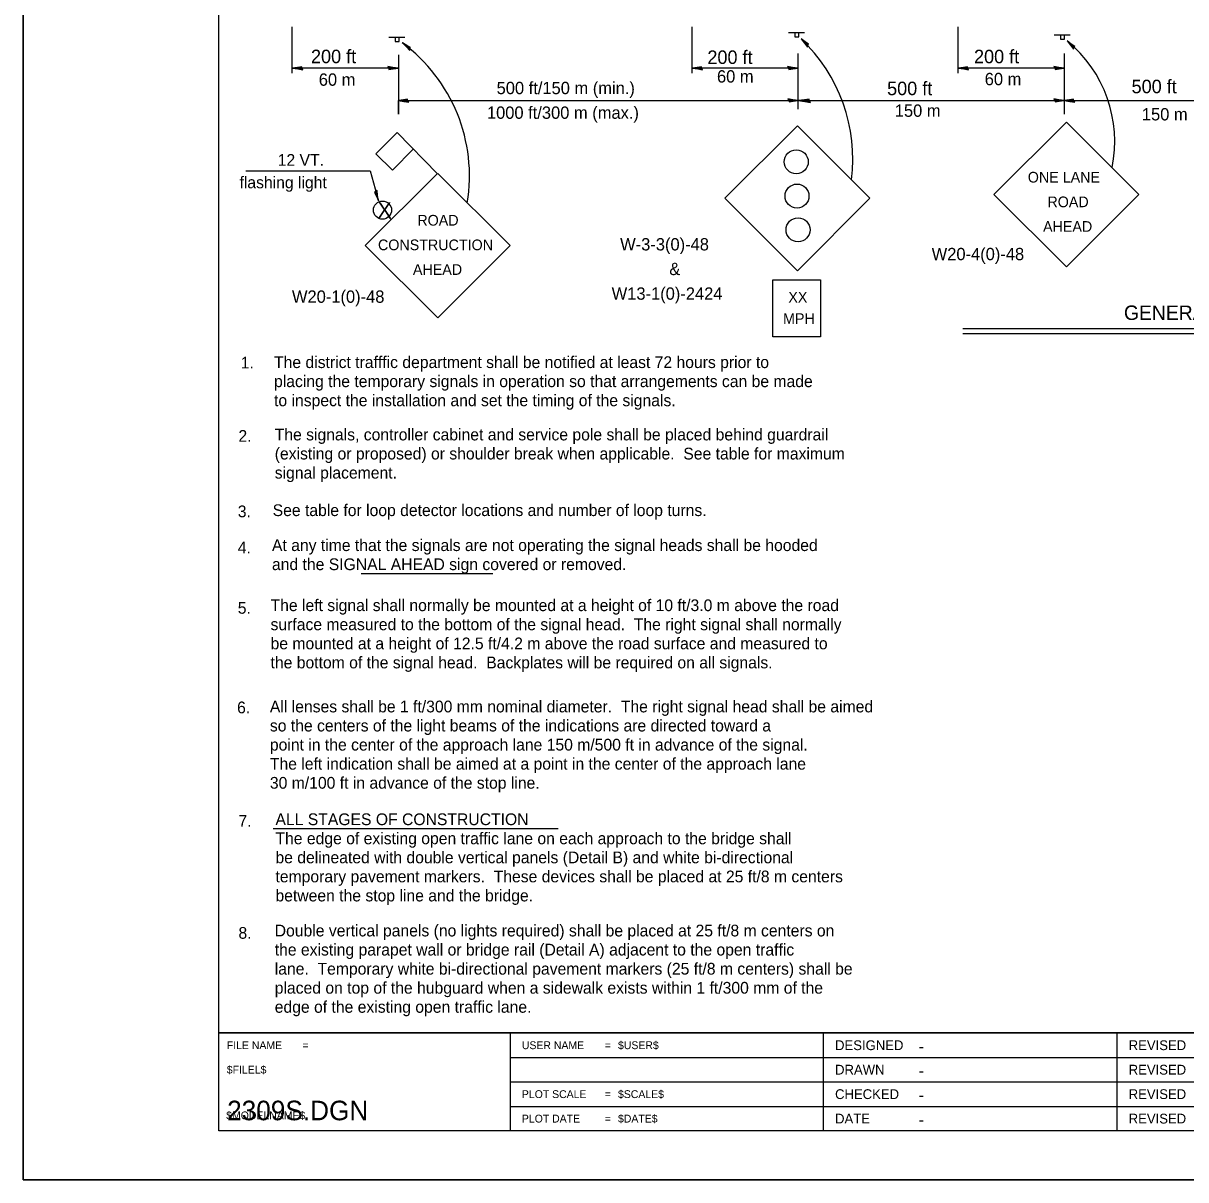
# Model space of a CAD drawing. Extents: x 1577055 to 1577735, y 1509071 to 1509511.
# Drawn here: x 1577055 to 1577292.5, y 1509071.5 to 1509307.9 of the extents above; entities that cross this region are included whole.
import ezdxf

# ---------------------------------------------------------------- set-up
doc = ezdxf.new("R2010")
doc.units = 0
for name, color, linetype in [('Design_PR_Roadway Dimensions', 7, 'Continuous'), ('Level 48', 7, 'Continuous'), ('Sheets_50 Reference Boundary', 7, 'Continuous'), ('Sheets_General Details', 7, 'Continuous'), ('Sheets_Printer Plotting Border', 7, 'Continuous'), ('Stage_Construction Traffic Control', 7, 'Continuous'), ('Topo_Advertising Sign', 7, 'Continuous')]:
    doc.layers.add(name, color=color, linetype=linetype)

msp = doc.modelspace()

# ---------------------------------------------------------------- linework, layer by layer
at = {"layer": 'Design_PR_Roadway Dimensions'}
for p, q in [((1577109.93, 1509297.72), (1577109.93, 1509307.14)), ((1577191.65, 1509297.72), (1577191.65, 1509307.14)), ((1577246, 1509297.72), (1577246, 1509307.14)), ((1577131.63, 1509301.46), (1577131.63, 1509289.29)), ((1577213.35, 1509290.31), (1577213.35, 1509301.73)), ((1577267.7, 1509301.73), (1577267.7, 1509289.29)), ((1577131.63, 1509298.72), (1577109.93, 1509298.72)), ((1577213.35, 1509298.72), (1577191.65, 1509298.72)), ((1577267.7, 1509298.72), (1577246, 1509298.72)), ((1577131.63, 1509289.29), (1577131.63, 1509292.1)), ((1577131.63, 1509292.1), (1577213.35, 1509292.1)), ((1577213.35, 1509292.1), (1577267.7, 1509292.1)), ((1577267.7, 1509292.1), (1577309.39, 1509292.1)), ((1577100.48, 1509277.72), (1577125.83, 1509277.72)), ((1577125.83, 1509277.72), (1577127.55, 1509271.58))]:
    msp.add_line(p, q, dxfattribs=at)
for points in [[(1577215.31, 1509303.37), (1577215.46, 1509303.63), (1577214.77, 1509304.1), (1577213.91, 1509304.74), (1577214.62, 1509303.84), (1577215.23, 1509303.03), (1577215.31, 1509303.37), (1577215.38, 1509303.57), (1577214.42, 1509304.24), (1577215.19, 1509303.21), (1577215.22, 1509303.52), (1577214.81, 1509303.86), (1577215.13, 1509303.46)], [(1577269.66, 1509302.92), (1577269.82, 1509303.18), (1577269.13, 1509303.66), (1577268.26, 1509304.29), (1577268.98, 1509303.4), (1577269.58, 1509302.59), (1577269.66, 1509302.92), (1577269.73, 1509303.12), (1577268.78, 1509303.8), (1577269.55, 1509302.77), (1577269.58, 1509303.08), (1577269.17, 1509303.42), (1577269.49, 1509303.01)], [(1577133.99, 1509302.71), (1577134.11, 1509302.98), (1577133.37, 1509303.37), (1577132.44, 1509303.9), (1577133.26, 1509303.09), (1577133.95, 1509302.36), (1577133.99, 1509302.71), (1577134.04, 1509302.92), (1577133.01, 1509303.47), (1577133.89, 1509302.54), (1577133.89, 1509302.85), (1577133.45, 1509303.14), (1577133.81, 1509302.78)], [(1577111.94, 1509298.69), (1577111.87, 1509298.99), (1577111.02, 1509298.86), (1577109.93, 1509298.72), (1577111.1, 1509298.56), (1577112.12, 1509298.38), (1577111.94, 1509298.69), (1577111.85, 1509298.89), (1577110.67, 1509298.72), (1577111.96, 1509298.49), (1577111.77, 1509298.75), (1577111.22, 1509298.71), (1577111.75, 1509298.63)], [(1577129.63, 1509298.75), (1577129.7, 1509298.45), (1577130.54, 1509298.58), (1577131.63, 1509298.72), (1577130.47, 1509298.88), (1577129.45, 1509299.06), (1577129.63, 1509298.75), (1577129.72, 1509298.55), (1577130.9, 1509298.72), (1577129.61, 1509298.95), (1577129.8, 1509298.7), (1577130.34, 1509298.73), (1577129.82, 1509298.81)], [(1577193.61, 1509298.69), (1577193.54, 1509298.99), (1577192.71, 1509298.86), (1577191.65, 1509298.72), (1577192.79, 1509298.57), (1577193.78, 1509298.39), (1577193.61, 1509298.69), (1577193.52, 1509298.89), (1577192.37, 1509298.72), (1577193.63, 1509298.5), (1577193.44, 1509298.75), (1577192.91, 1509298.71), (1577193.42, 1509298.64)], [(1577211.35, 1509298.75), (1577211.41, 1509298.45), (1577212.26, 1509298.58), (1577213.35, 1509298.72), (1577212.19, 1509298.88), (1577211.17, 1509299.06), (1577211.35, 1509298.75), (1577211.44, 1509298.55), (1577212.62, 1509298.72), (1577211.33, 1509298.95), (1577211.52, 1509298.7), (1577212.06, 1509298.73), (1577211.54, 1509298.81)], [(1577247.96, 1509298.69), (1577247.9, 1509298.99), (1577247.07, 1509298.86), (1577246, 1509298.72), (1577247.14, 1509298.57), (1577248.14, 1509298.39), (1577247.96, 1509298.69), (1577247.87, 1509298.89), (1577246.72, 1509298.72), (1577247.98, 1509298.5), (1577247.8, 1509298.75), (1577247.26, 1509298.71), (1577247.77, 1509298.64)], [(1577265.75, 1509298.75), (1577265.81, 1509298.46), (1577266.64, 1509298.58), (1577267.7, 1509298.72), (1577266.57, 1509298.88), (1577265.57, 1509299.05), (1577265.75, 1509298.75), (1577265.83, 1509298.56), (1577266.99, 1509298.72), (1577265.73, 1509298.95), (1577265.91, 1509298.7), (1577266.44, 1509298.73), (1577265.93, 1509298.81)], [(1577133.59, 1509292.07), (1577133.52, 1509292.36), (1577132.7, 1509292.24), (1577131.63, 1509292.1), (1577132.77, 1509291.94), (1577133.76, 1509291.77), (1577133.59, 1509292.07), (1577133.5, 1509292.26), (1577132.35, 1509292.1), (1577133.61, 1509291.87), (1577133.42, 1509292.12), (1577132.89, 1509292.09), (1577133.4, 1509292.01)], [(1577211.39, 1509292.13), (1577211.46, 1509291.83), (1577212.29, 1509291.96), (1577213.35, 1509292.1), (1577212.21, 1509292.25), (1577211.22, 1509292.43), (1577211.39, 1509292.13), (1577211.48, 1509291.93), (1577212.63, 1509292.1), (1577211.37, 1509292.32), (1577211.56, 1509292.07), (1577212.09, 1509292.11), (1577211.58, 1509292.18)], [(1577215.64, 1509292.07), (1577215.57, 1509292.41), (1577214.6, 1509292.26), (1577213.35, 1509292.1), (1577214.68, 1509291.92), (1577215.85, 1509291.71), (1577215.64, 1509292.07), (1577215.54, 1509292.29), (1577214.19, 1509292.1), (1577215.67, 1509291.84), (1577215.45, 1509292.13), (1577214.83, 1509292.09), (1577215.42, 1509292)], [(1577265.75, 1509292.13), (1577265.81, 1509291.83), (1577266.64, 1509291.96), (1577267.7, 1509292.1), (1577266.57, 1509292.25), (1577265.57, 1509292.43), (1577265.75, 1509292.13), (1577265.83, 1509291.93), (1577266.99, 1509292.1), (1577265.73, 1509292.32), (1577265.91, 1509292.07), (1577266.44, 1509292.11), (1577265.93, 1509292.18)], [(1577269.66, 1509292.07), (1577269.59, 1509292.36), (1577268.77, 1509292.24), (1577267.7, 1509292.1), (1577268.84, 1509291.94), (1577269.83, 1509291.77), (1577269.66, 1509292.07), (1577269.57, 1509292.26), (1577268.42, 1509292.1), (1577269.68, 1509291.87), (1577269.49, 1509292.12), (1577268.96, 1509292.09), (1577269.47, 1509292.01)]]:
    msp.add_lwpolyline(points, dxfattribs=at)
for centre, radius, start, end in [((1577190.64, 1509280.17), 33.83, 352.7534, 46.5589), ((1577251.5, 1509283.77), 26.5, 348.2934, 50.7526), ((1577112.33, 1509276.68), 33.83, 350.6565, 53.5439)]:
    msp.add_arc(centre, radius, start, end, dxfattribs=at)
at = {"layer": 'Level 48'}
msp.add_lwpolyline([(1577054.97, 1509511.49), (1577734.97, 1509511.49), (1577734.97, 1509071.49), (1577054.97, 1509071.49)], close=True, dxfattribs=at)
at = {"layer": 'Sheets_50 Reference Boundary'}
msp.add_lwpolyline([(1577094.97, 1509501.49), (1577724.97, 1509501.49), (1577724.97, 1509101.49), (1577094.97, 1509101.49)], close=True, dxfattribs=at)
at = {"layer": 'Sheets_General Details'}
for p, q in [((1577054.97, 1509511.49), (1577054.97, 1509071.49)), ((1577246.95, 1509245.49), (1577350.79, 1509245.49)), ((1577246.95, 1509244.5), (1577350.79, 1509244.5)), ((1577123.99, 1509195.42), (1577150.9, 1509195.42)), ((1577106.04, 1509143.28), (1577164.28, 1509143.28)), ((1577094.97, 1509101.49), (1577724.97, 1509101.49)), ((1577154.46, 1509101.49), (1577154.46, 1509081.49)), ((1577218.46, 1509101.49), (1577218.46, 1509081.49)), ((1577278.46, 1509101.49), (1577278.46, 1509081.49)), ((1577154.46, 1509096.49), (1577338.46, 1509096.49)), ((1577154.46, 1509091.49), (1577338.46, 1509091.49)), ((1577154.46, 1509086.49), (1577338.46, 1509086.49)), ((1577734.97, 1509071.49), (1577054.97, 1509071.49))]:
    msp.add_line(p, q, dxfattribs=at)
msp.add_lwpolyline([(1577094.97, 1509501.49), (1577724.97, 1509501.49), (1577724.97, 1509081.49), (1577094.97, 1509081.49)], close=True, dxfattribs=at)
at = {"layer": 'Sheets_Printer Plotting Border'}
msp.add_lwpolyline([(1577054.97, 1509071.49), (1577734.97, 1509071.49), (1577734.97, 1509511.49), (1577054.97, 1509511.49)], close=True, dxfattribs=at)
at = {"layer": 'Stage_Construction Traffic Control'}
msp.add_line((1577129.59, 1509268.36), (1577130.24, 1509267.71), dxfattribs=at)
for points in [[(1577253.33, 1509272.89), (1577268.14, 1509287.7), (1577282.95, 1509272.89), (1577268.14, 1509258.08)], [(1577198.36, 1509272.13), (1577213.17, 1509286.94), (1577227.98, 1509272.13), (1577213.17, 1509257.32)], [(1577217.91, 1509255.47), (1577217.91, 1509243.8), (1577208.17, 1509243.8), (1577208.17, 1509255.47)]]:
    msp.add_lwpolyline(points, close=True, dxfattribs=at)
for points in [[(1577134.72, 1509282.2), (1577130.43, 1509277.85), (1577127.04, 1509281.24), (1577131.35, 1509285.56), (1577139.61, 1509277.1)], [(1577139.53, 1509277.09), (1577124.84, 1509262.44), (1577139.69, 1509247.67), (1577154.46, 1509262.44), (1577139.71, 1509277.2)], [(1577127.05, 1509273.48), (1577126.78, 1509273.33), (1577127.13, 1509272.57), (1577127.55, 1509271.58), (1577127.39, 1509272.72), (1577127.29, 1509273.73), (1577127.05, 1509273.48), (1577126.89, 1509273.34), (1577127.36, 1509272.27), (1577127.23, 1509273.55), (1577127.04, 1509273.3), (1577127.22, 1509272.8), (1577127.15, 1509273.31)]]:
    msp.add_lwpolyline(points, dxfattribs=at)
for centre, radius in [((1577212.93, 1509279.59), 2.45), ((1577213.08, 1509272.58), 2.45), ((1577128.38, 1509269.7), 1.85), ((1577213.29, 1509265.69), 2.45)]:
    msp.add_circle(centre, radius, dxfattribs=at)
at = {"layer": 'Topo_Advertising Sign'}
for p, q in [((1577132.95, 1509305.01), (1577129.68, 1509305.01)), ((1577214.62, 1509305.92), (1577211.35, 1509305.92)), ((1577268.93, 1509305.48), (1577265.65, 1509305.48))]:
    msp.add_line(p, q, dxfattribs=at)
for points in [[(1577131.78, 1509304.19), (1577131.78, 1509305.01), (1577130.96, 1509305.01), (1577130.96, 1509304.19)], [(1577213.45, 1509305.1), (1577213.45, 1509305.92), (1577212.63, 1509305.92), (1577212.63, 1509305.1)], [(1577267.76, 1509304.66), (1577267.76, 1509305.48), (1577266.94, 1509305.48), (1577266.94, 1509304.66)]]:
    msp.add_lwpolyline(points, close=True, dxfattribs=at)

# ---------------------------------------------------------------- texts
at = {"layer": 'Design_PR_Roadway Dimensions'}
for s, height, p in [('200 ft', 2.76, (1577113.77, 1509299.74)), ('200 ft', 2.76, (1577194.77, 1509299.58)), ('200 ft', 2.76, (1577249.25, 1509299.72)), ('60 m', 2.517, (1577115.36, 1509295.13)), ('60 m', 2.517, (1577196.73, 1509295.78)), ('60 m', 2.517, (1577251.44, 1509295.24)), ('500 ft/150 m (min.)', 2.5175, (1577151.7, 1509293.41)), ('500 ft', 2.76, (1577231.49, 1509293.2)), ('500 ft', 2.76, (1577281.45, 1509293.6)), ('1000 ft/300 m (max.)', 2.5175, (1577149.72, 1509288.37)), ('150 m', 2.517, (1577233.06, 1509288.78)), ('150 m', 2.517, (1577283.55, 1509288.04))]:
    msp.add_text(s, height=height, dxfattribs=at).set_placement(p)
at = {"layer": 'Sheets_General Details'}
for s, height, p in [('GENERAL NOTES', 2.9538, (1577279.89, 1509247.25)), ('1.', 2.4, (1577099.43, 1509237.33)), ('The district trafffic department shall be notified at least 72 hours prior to', 2.4, (1577106.22, 1509237.42)), ('placing the temporary signals in operation so that arrangements can be made', 2.4, (1577106.22, 1509233.52)), ('to inspect the installation and set the timing of the signals.', 2.4, (1577106.22, 1509229.62)), ('2.', 2.4, (1577098.95, 1509222.34)), ('The signals, controller cabinet and service pole shall be placed behind guardrail', 2.4, (1577106.36, 1509222.63)), ('(existing or proposed) or shoulder break when applicable.  See table for maximum', 2.4, (1577106.36, 1509218.73)), ('signal placement.', 2.4, (1577106.36, 1509214.83)), ('3.', 2.4, (1577098.81, 1509206.92)), ('See table for loop detector locations and number of loop turns.', 2.4, (1577105.94, 1509207.16)), ('At any time that the signals are not operating the signal heads shall be hooded', 2.4, (1577105.8, 1509200.01)), ('4.', 2.4, (1577098.81, 1509199.53)), ('and the SIGNAL AHEAD sign covered or removed.', 2.4, (1577105.8, 1509196.11)), ('The left signal shall normally be mounted at a height of 10 ft/3.0 m above the road', 2.4, (1577105.51, 1509187.73)), ('5.', 2.4, (1577098.81, 1509187.2)), ('surface measured to the bottom of the signal head.  The right signal shall normally', 2.4, (1577105.51, 1509183.83)), ('be mounted at a height of 12.5 ft/4.2 m above the road surface and measured to ', 2.4, (1577105.51, 1509179.93)), ('the bottom of the signal head.  Backplates will be required on all signals.', 2.4, (1577105.51, 1509176.03)), ('6.', 2.4, (1577098.67, 1509166.84)), ('All lenses shall be 1 ft/300 mm nominal diameter.  The right signal head shall be aimed', 2.4, (1577105.37, 1509167.03)), ('so the centers of the light beams of the indications are directed toward a', 2.4, (1577105.37, 1509163.13)), ('point in the center of the approach lane 150 m/500 ft in advance of the signal.', 2.4, (1577105.37, 1509159.23)), ('The left indication shall be aimed at a point in the center of the approach lane', 2.4, (1577105.37, 1509155.33)), ('30 m/100 ft in advance of the stop line.', 2.4, (1577105.37, 1509151.43)), ('7.', 2.4, (1577098.95, 1509143.65)), ('ALL STAGES OF CONSTRUCTION', 2.4, (1577106.51, 1509143.98)), ('The edge of existing open traffic lane on each approach to the bridge shall', 2.4, (1577106.51, 1509140.08)), ('be delineated with double vertical panels (Detail B) and white bi-directional', 2.4, (1577106.51, 1509136.19)), ('temporary pavement markers.  These devices shall be placed at 25 ft/8 m centers', 2.4, (1577106.51, 1509132.29)), ('between the stop line and the bridge.', 2.4, (1577106.51, 1509128.39)), ('Double vertical panels (no lights required) shall be placed at 25 ft/8 m centers on', 2.4, (1577106.36, 1509121.23)), ('8.', 2.4, (1577098.95, 1509120.75)), ('the existing parapet wall or bridge rail (Detail A) adjacent to the open traffic', 2.4, (1577106.36, 1509117.33)), ('lane.  Temporary white bi-directional pavement markers (25 ft/8 m centers) shall be', 2.4, (1577106.36, 1509113.43)), ('placed on top of the hubguard when a sidewalk exists within 1 ft/300 mm of the', 2.4, (1577106.36, 1509109.53)), ('edge of the existing open traffic lane.', 2.4, (1577106.36, 1509105.63)), ('DESIGNED', 2, (1577220.86, 1509097.99)), ('REVISED', 2, (1577280.86, 1509097.99)), ('-', 2.4, (1577237.94, 1509097.59)), ('DRAWN', 2, (1577220.86, 1509092.99)), ('-', 2.4, (1577237.94, 1509092.59)), ('REVISED', 2, (1577280.86, 1509092.99)), ('CHECKED', 2, (1577220.86, 1509087.99)), ('-', 2.4, (1577237.94, 1509087.59)), ('REVISED', 2, (1577280.86, 1509087.99)), ('2309S.DGN', 4, (1577096.64, 1509083.65)), ('DATE', 2, (1577220.86, 1509082.99)), ('-', 2.4, (1577237.94, 1509082.59)), ('REVISED', 2, (1577280.86, 1509082.99))]:
    msp.add_text(s, height=height, dxfattribs=at).set_placement(p)
for s, p in [('FILE NAME', (1577096.57, 1509098.19)), ('=', (1577112.02, 1509098.19)), ('USER NAME', (1577156.86, 1509098.19)), ('=', (1577173.81, 1509098.19)), ('$USER$', (1577176.5, 1509098.19)), ('$FILEL$', (1577096.57, 1509093.19)), ('PLOT SCALE', (1577156.86, 1509088.19)), ('=', (1577173.81, 1509088.19)), ('$SCALE$', (1577176.5, 1509088.19)), ('$MODELNAME$', (1577096.44, 1509083.85)), ('PLOT DATE', (1577156.86, 1509083.19)), ('=', (1577173.81, 1509083.19)), ('$DATE$', (1577176.5, 1509083.19))]:
    msp.add_text(s, height=1.6, rotation=360, dxfattribs=at).set_placement(p)
at = {"layer": 'Stage_Construction Traffic Control'}
for s, height, p in [('12 VT.', 2.4, (1577106.97, 1509278.76)), ('flashing light', 2.4, (1577099.16, 1509274.17)), ('ONE LANE', 2.182, (1577260.24, 1509275.34)), ('X', 3.18, (1577127.39, 1509268.11)), ('ROAD', 2.182, (1577264.25, 1509270.3)), ('ROAD', 2.182, (1577135.5, 1509266.54)), ('AHEAD', 2.182, (1577263.36, 1509265.27)), ('W-3-3(0)-48', 2.5175, (1577176.94, 1509261.46)), ('CONSTRUCTION', 2.1818, (1577127.46, 1509261.51)), ('W20-4(0)-48', 2.5175, (1577240.6, 1509259.47)), ('AHEAD', 2.182, (1577134.6, 1509256.47)), ('&', 2.52, (1577186.99, 1509256.42)), ('W20-1(0)-48', 2.5175, (1577109.88, 1509250.76)), ('W13-1(0)-2424', 2.5175, (1577175.21, 1509251.39)), ('XX', 2.181, (1577211.31, 1509250.8)), ('MPH', 2.181, (1577210.23, 1509246.44))]:
    msp.add_text(s, height=height, dxfattribs=at).set_placement(p)

doc.saveas('drawing.dxf')
